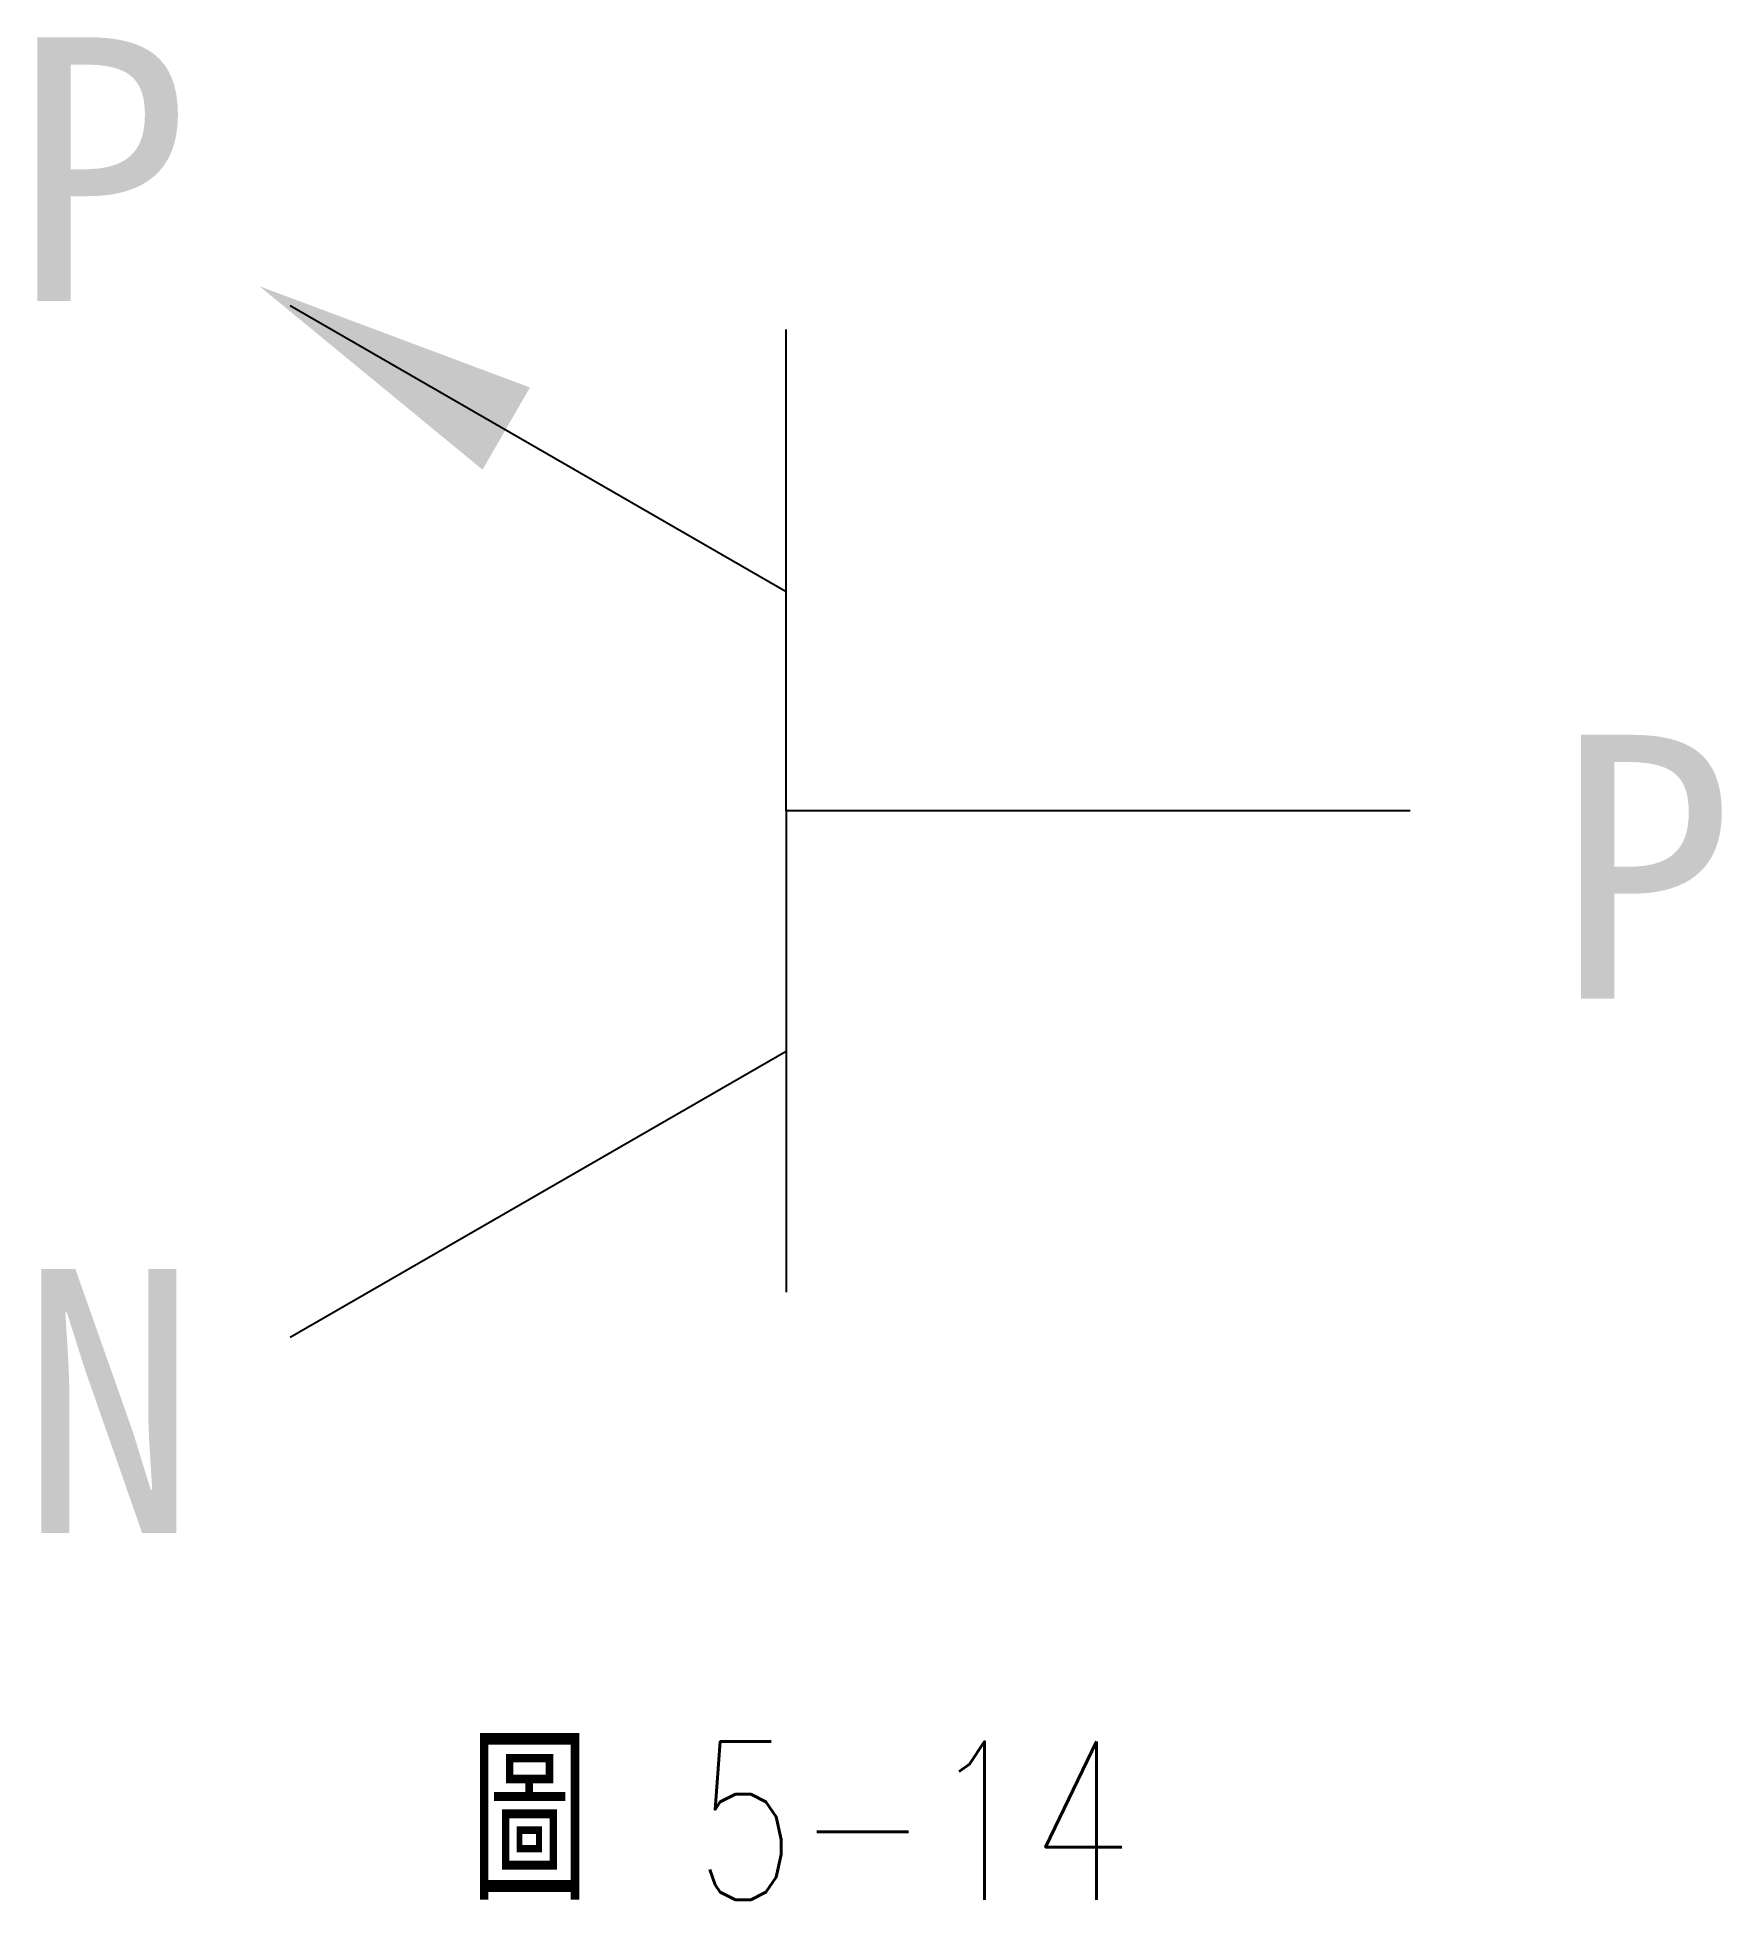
# Model space of a CAD drawing. Extents: x 157.5 to 189.5, y 388.5 to 423.8.
import ezdxf

# ---------------------------------------------------------------- set-up
doc = ezdxf.new("R2010")
doc.units = 0
doc.layers.add('文字', color=6, linetype='CONTINUOUS')
doc.layers.add('輪廓線', color=7, linetype='CONTINUOUS')
doc.styles.add('CNS', font='txt.shx', dxfattribs={"width": 0.75, "height": 3, "bigfont": 'chineset.shx'})

msp = doc.modelspace()

# ---------------------------------------------------------------- linework, layer by layer
at = {"layer": '輪廓線'}
for p, q in [((171.715, 413.29), (162.31, 418.716)), ((171.715, 409.142), (171.715, 418.268)), ((183.547, 409.142), (171.715, 409.142)), ((183.547, 409.142), (171.715, 409.142)), ((171.715, 409.142), (171.715, 400.016)), ((171.715, 404.579), (162.31, 399.154))]:
    msp.add_line(p, q, dxfattribs=at)
msp.add_solid([(166.857, 417.166), (165.958, 415.607), (161.73, 419.085)], dxfattribs=at)

# ---------------------------------------------------------------- texts
at = {"layer": '文字'}
for s, p in [('P', (157.026, 418.806)), ('P', (186.298, 405.581)), ('N', (157.171, 395.45))]:
    msp.add_text(s, height=5, dxfattribs=at).set_placement(p)
at = {"layer": '輪廓線', "style": 'CNS', "width": 0.75}
msp.add_text('圖 5-14', height=3, dxfattribs=at).set_placement((165.726, 388.494))

doc.saveas('drawing.dxf')
